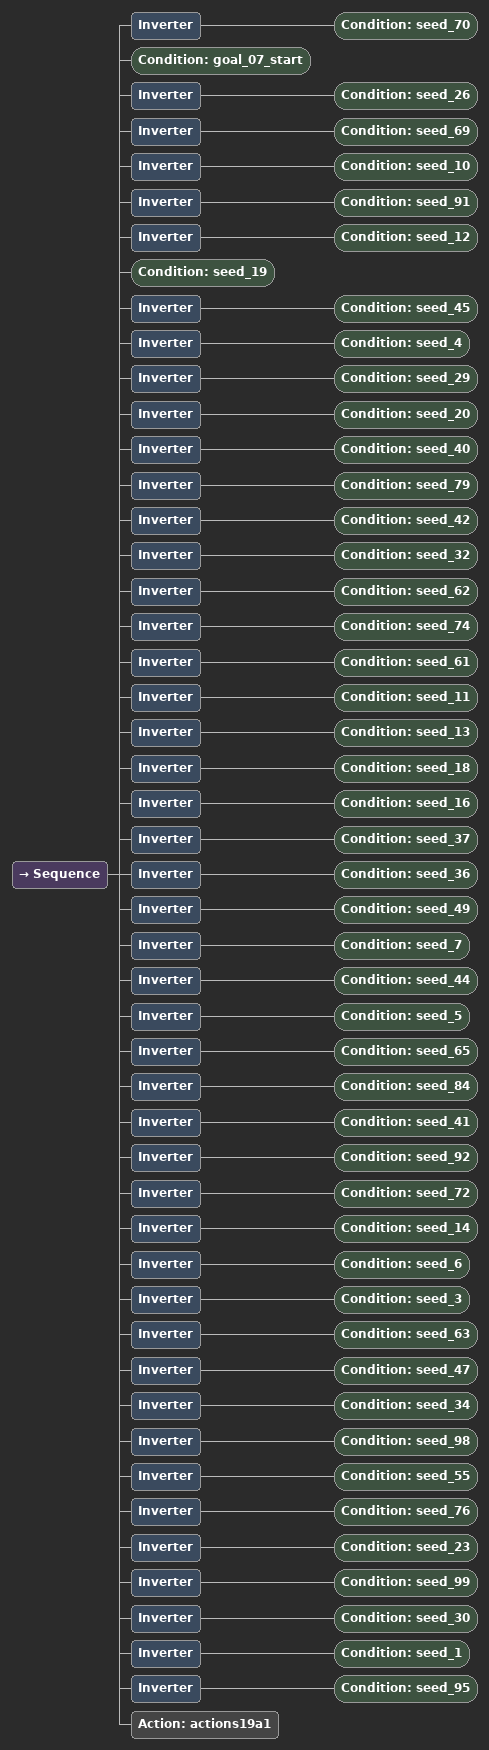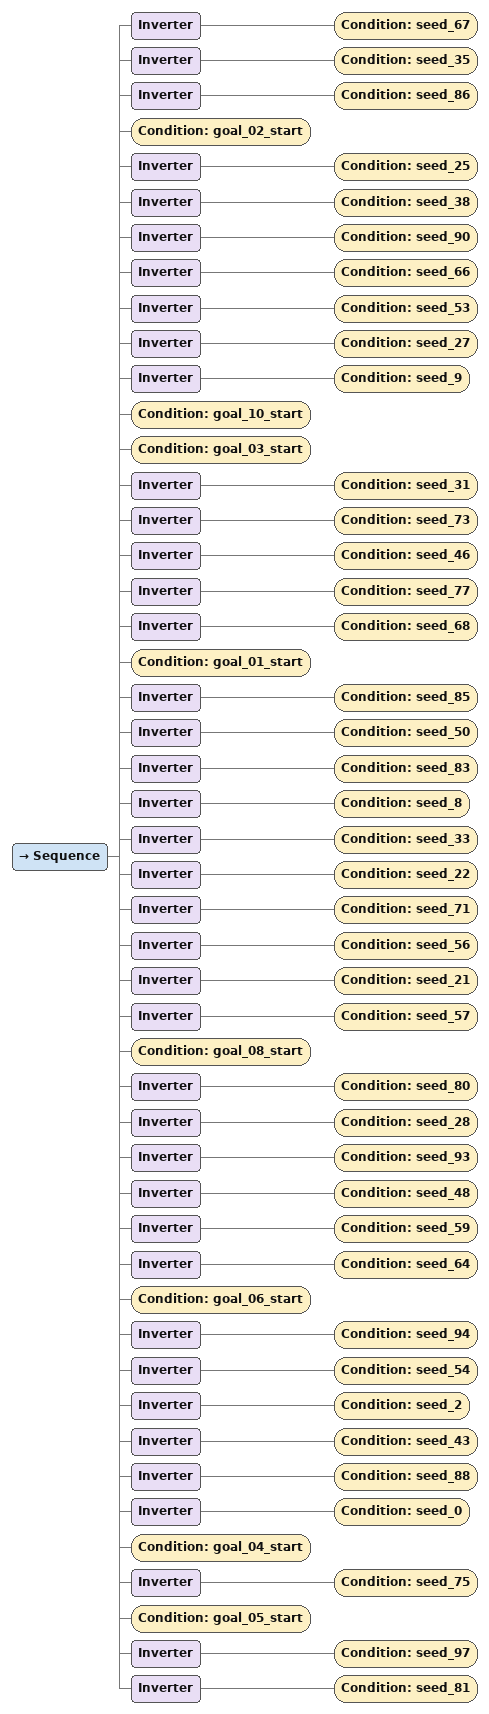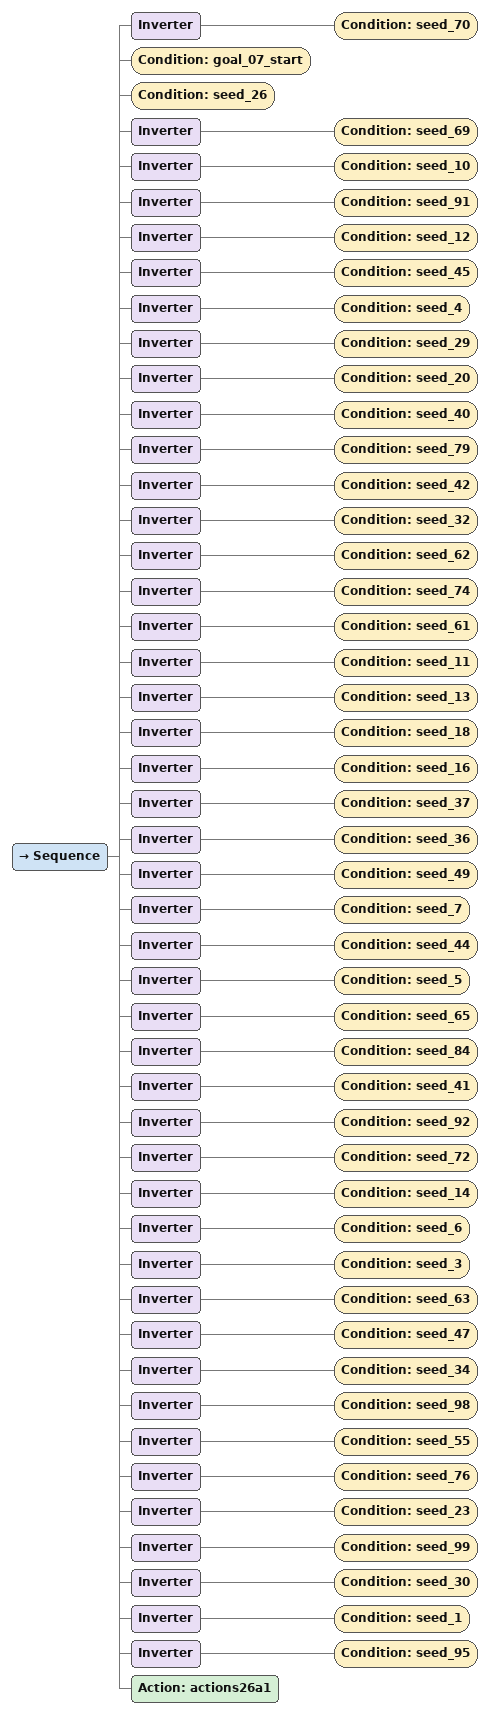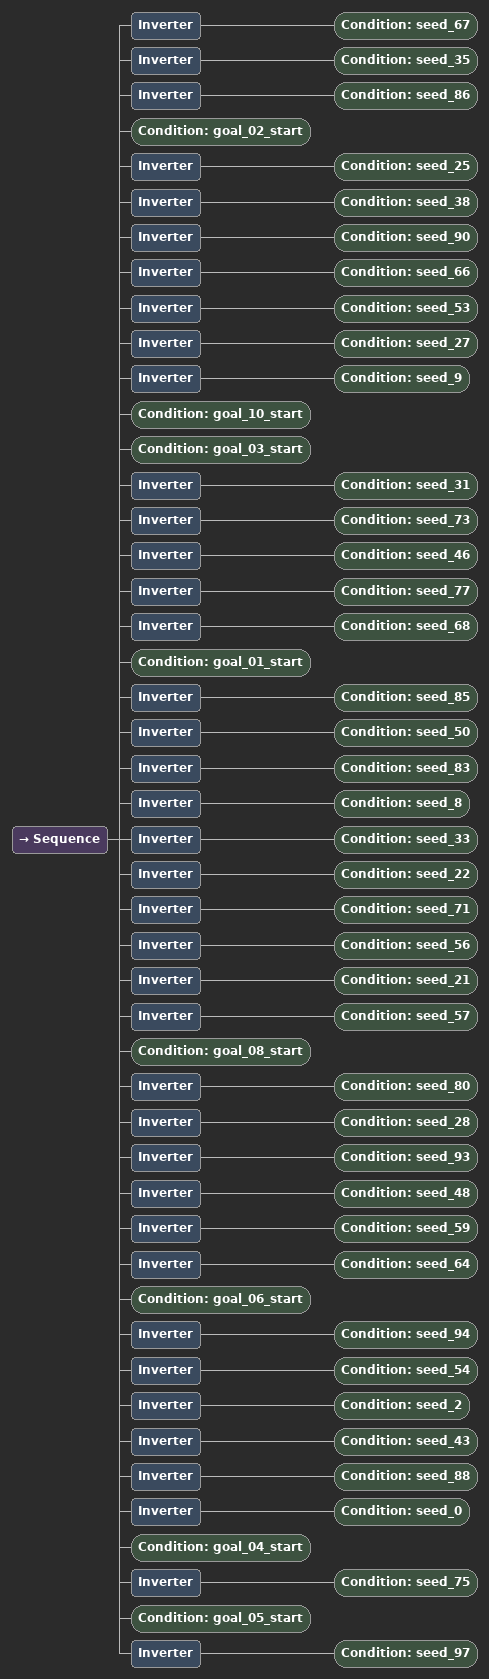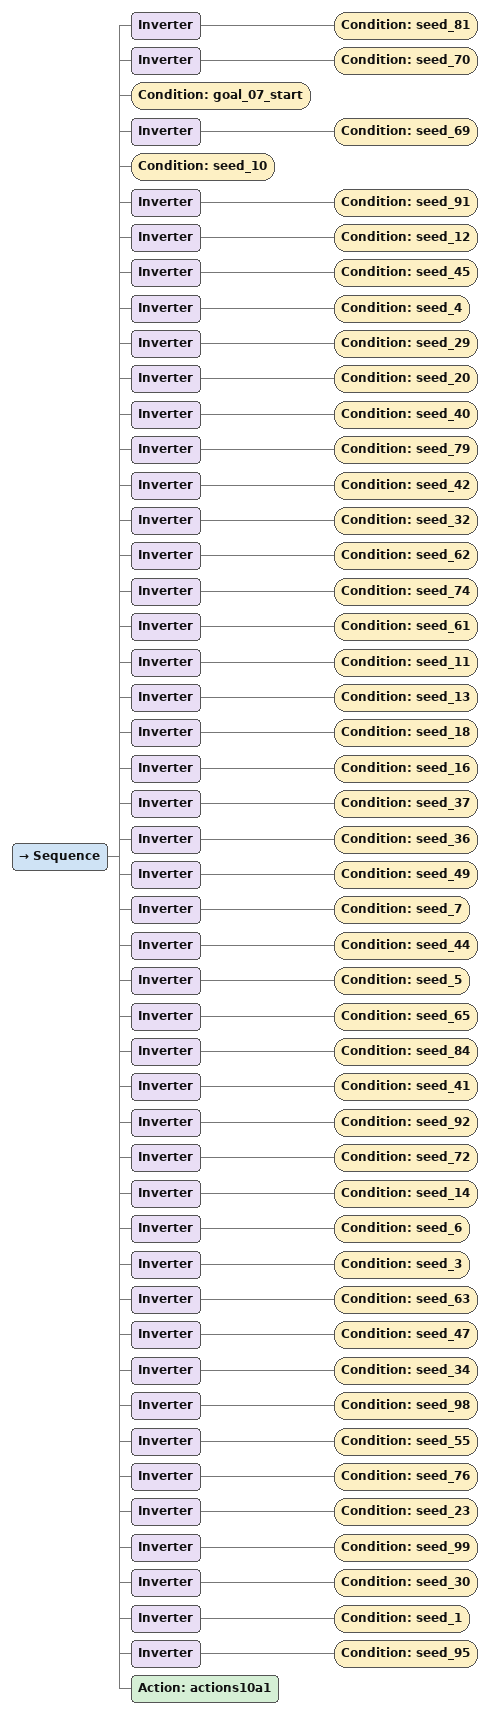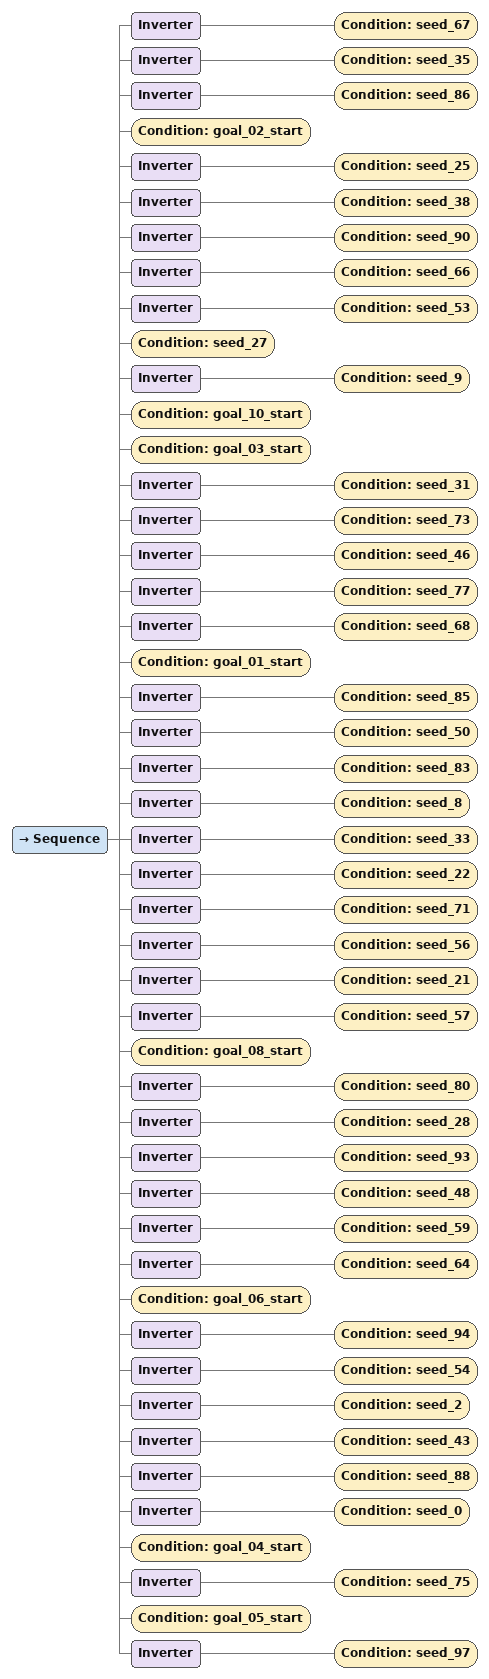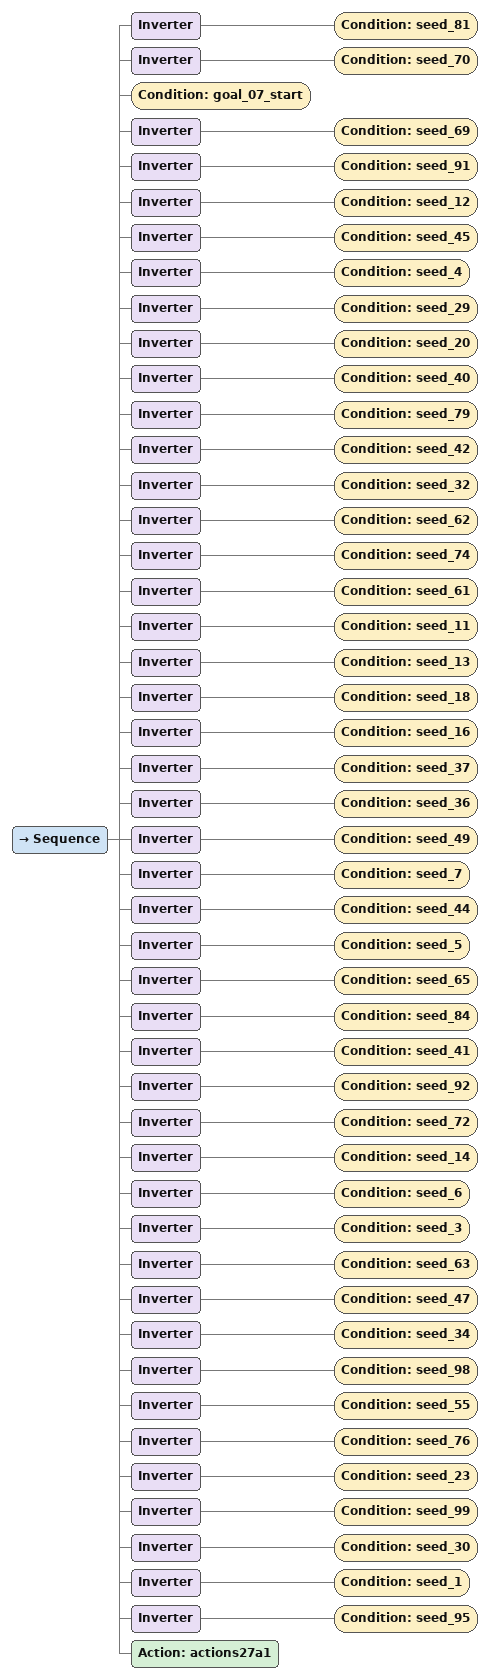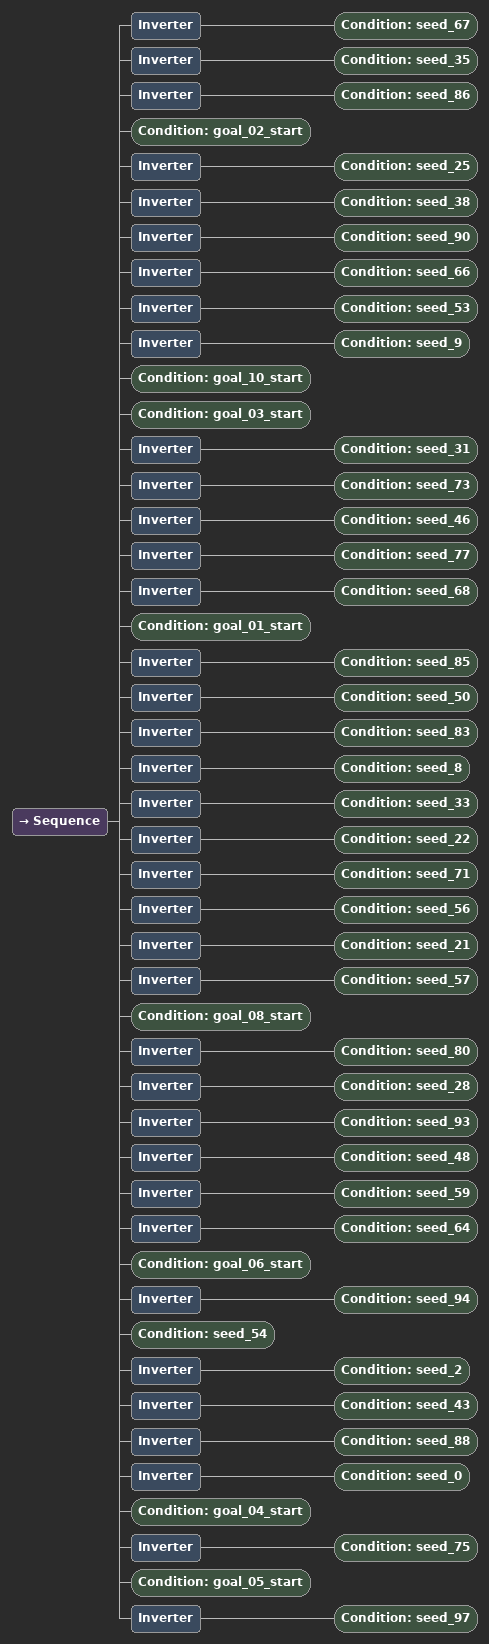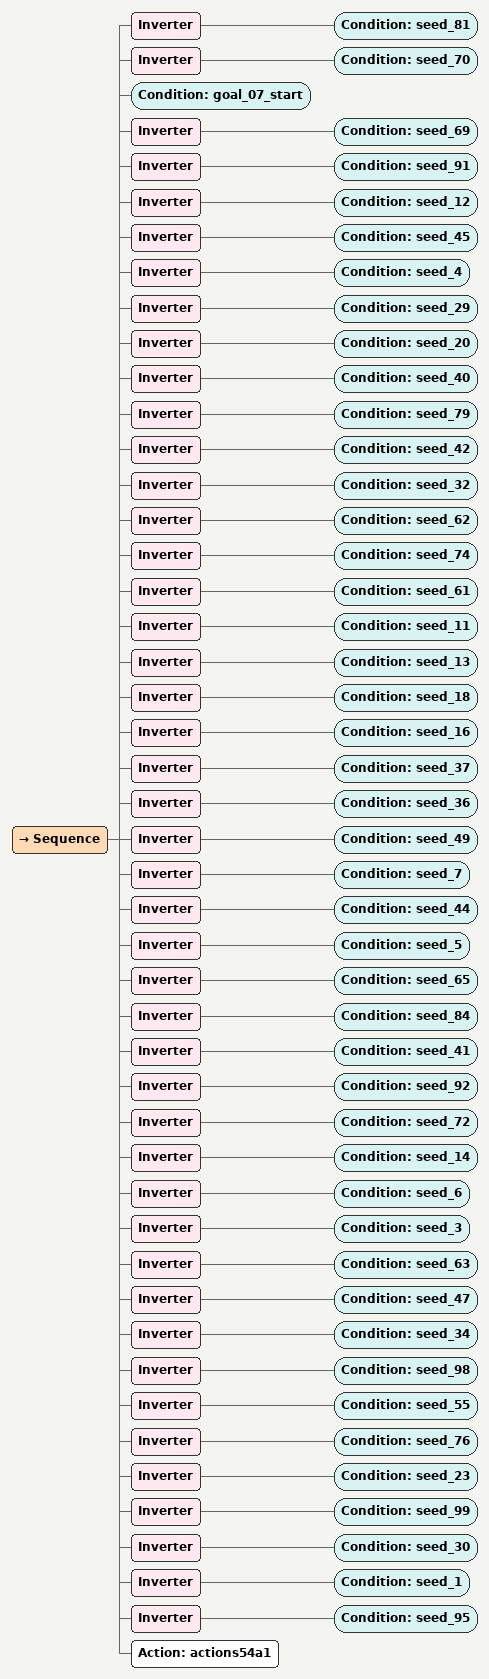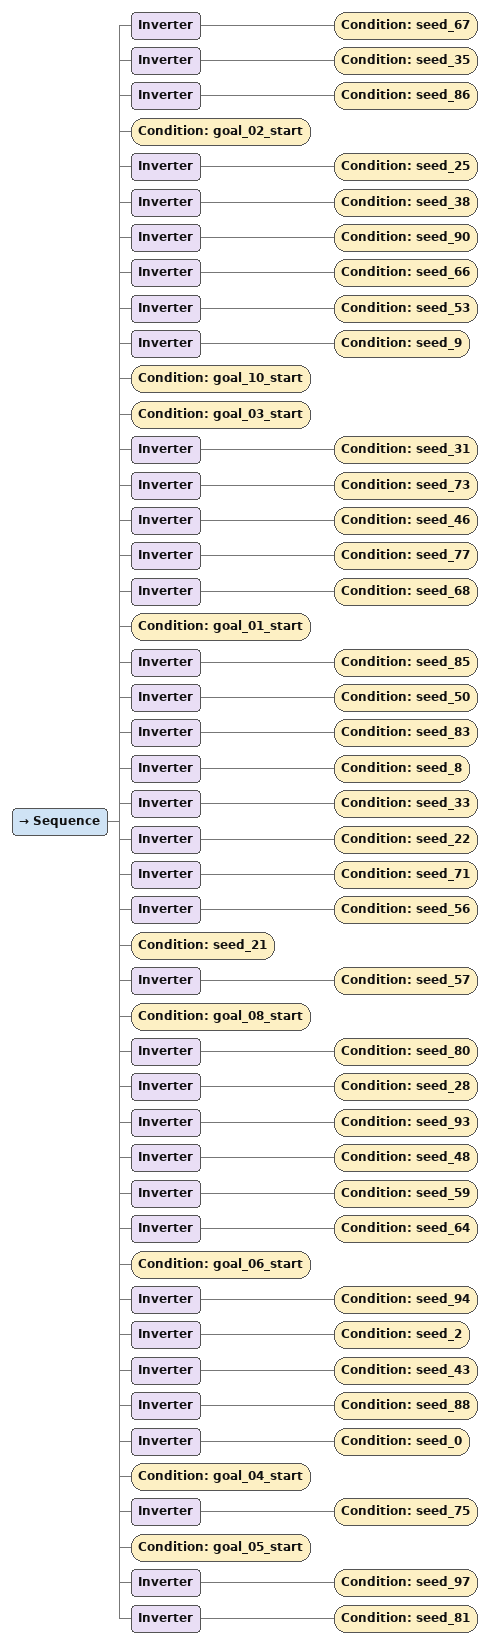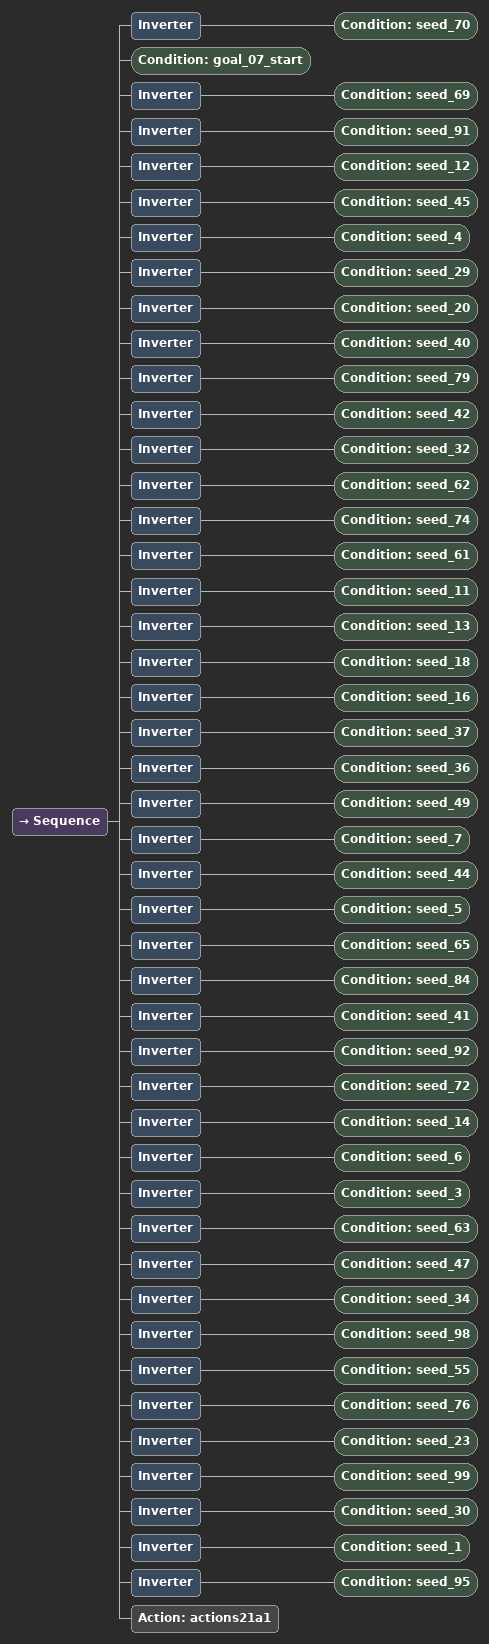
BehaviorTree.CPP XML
<Sequence>
  <Inverter>
    <Condition ID="seed_70"/>
  </Inverter>
  <Condition ID="goal_07_start"/>
  <Inverter>
    <Condition ID="seed_26"/>
  </Inverter>
  <Inverter>
    <Condition ID="seed_69"/>
  </Inverter>
  <Inverter>
    <Condition ID="seed_10"/>
  </Inverter>
  <Inverter>
    <Condition ID="seed_91"/>
  </Inverter>
  <Inverter>
    <Condition ID="seed_12"/>
  </Inverter>
  <Condition ID="seed_19"/>
  <Inverter>
    <Condition ID="seed_45"/>
  </Inverter>
  <Inverter>
    <Condition ID="seed_4"/>
  </Inverter>
  <Inverter>
    <Condition ID="seed_29"/>
  </Inverter>
  <Inverter>
    <Condition ID="seed_20"/>
  </Inverter>
  <Inverter>
    <Condition ID="seed_40"/>
  </Inverter>
  <Inverter>
    <Condition ID="seed_79"/>
  </Inverter>
  <Inverter>
    <Condition ID="seed_42"/>
  </Inverter>
  <Inverter>
    <Condition ID="seed_32"/>
  </Inverter>
  <Inverter>
    <Condition ID="seed_62"/>
  </Inverter>
  <Inverter>
    <Condition ID="seed_74"/>
  </Inverter>
  <Inverter>
    <Condition ID="seed_61"/>
  </Inverter>
  <Inverter>
    <Condition ID="seed_11"/>
  </Inverter>
  <Inverter>
    <Condition ID="seed_13"/>
  </Inverter>
  <Inverter>
    <Condition ID="seed_18"/>
  </Inverter>
  <Inverter>
    <Condition ID="seed_16"/>
  </Inverter>
  <Inverter>
    <Condition ID="seed_37"/>
  </Inverter>
  <Inverter>
    <Condition ID="seed_36"/>
  </Inverter>
  <Inverter>
    <Condition ID="seed_49"/>
  </Inverter>
  <Inverter>
    <Condition ID="seed_7"/>
  </Inverter>
  <Inverter>
    <Condition ID="seed_44"/>
  </Inverter>
  <Inverter>
    <Condition ID="seed_5"/>
  </Inverter>
  <Inverter>
    <Condition ID="seed_65"/>
  </Inverter>
  <Inverter>
    <Condition ID="seed_84"/>
  </Inverter>
  <Inverter>
    <Condition ID="seed_41"/>
  </Inverter>
  <Inverter>
    <Condition ID="seed_92"/>
  </Inverter>
  <Inverter>
    <Condition ID="seed_72"/>
  </Inverter>
  <Inverter>
    <Condition ID="seed_14"/>
  </Inverter>
  <Inverter>
    <Condition ID="seed_6"/>
  </Inverter>
  <Inverter>
    <Condition ID="seed_3"/>
  </Inverter>
  <Inverter>
    <Condition ID="seed_63"/>
  </Inverter>
  <Inverter>
    <Condition ID="seed_47"/>
  </Inverter>
  <Inverter>
    <Condition ID="seed_34"/>
  </Inverter>
  <Inverter>
    <Condition ID="seed_98"/>
  </Inverter>
  <Inverter>
    <Condition ID="seed_55"/>
  </Inverter>
  <Inverter>
    <Condition ID="seed_76"/>
  </Inverter>
  <Inverter>
    <Condition ID="seed_23"/>
  </Inverter>
  <Inverter>
    <Condition ID="seed_99"/>
  </Inverter>
  <Inverter>
    <Condition ID="seed_30"/>
  </Inverter>
  <Inverter>
    <Condition ID="seed_1"/>
  </Inverter>
  <Inverter>
    <Condition ID="seed_95"/>
  </Inverter>
  <Action ID="actions19a1"/>
</Sequence>

<Sequence>
  <Inverter>
    <Condition ID="seed_67"/>
  </Inverter>
  <Inverter>
    <Condition ID="seed_35"/>
  </Inverter>
  <Inverter>
    <Condition ID="seed_86"/>
  </Inverter>
  <Condition ID="goal_02_start"/>
  <Inverter>
    <Condition ID="seed_25"/>
  </Inverter>
  <Inverter>
    <Condition ID="seed_38"/>
  </Inverter>
  <Inverter>
    <Condition ID="seed_90"/>
  </Inverter>
  <Inverter>
    <Condition ID="seed_66"/>
  </Inverter>
  <Inverter>
    <Condition ID="seed_53"/>
  </Inverter>
  <Inverter>
    <Condition ID="seed_27"/>
  </Inverter>
  <Inverter>
    <Condition ID="seed_9"/>
  </Inverter>
  <Condition ID="goal_10_start"/>
  <Condition ID="goal_03_start"/>
  <Inverter>
    <Condition ID="seed_31"/>
  </Inverter>
  <Inverter>
    <Condition ID="seed_73"/>
  </Inverter>
  <Inverter>
    <Condition ID="seed_46"/>
  </Inverter>
  <Inverter>
    <Condition ID="seed_77"/>
  </Inverter>
  <Inverter>
    <Condition ID="seed_68"/>
  </Inverter>
  <Condition ID="goal_01_start"/>
  <Inverter>
    <Condition ID="seed_85"/>
  </Inverter>
  <Inverter>
    <Condition ID="seed_50"/>
  </Inverter>
  <Inverter>
    <Condition ID="seed_83"/>
  </Inverter>
  <Inverter>
    <Condition ID="seed_8"/>
  </Inverter>
  <Inverter>
    <Condition ID="seed_33"/>
  </Inverter>
  <Inverter>
    <Condition ID="seed_22"/>
  </Inverter>
  <Inverter>
    <Condition ID="seed_71"/>
  </Inverter>
  <Inverter>
    <Condition ID="seed_56"/>
  </Inverter>
  <Inverter>
    <Condition ID="seed_21"/>
  </Inverter>
  <Inverter>
    <Condition ID="seed_57"/>
  </Inverter>
  <Condition ID="goal_08_start"/>
  <Inverter>
    <Condition ID="seed_80"/>
  </Inverter>
  <Inverter>
    <Condition ID="seed_28"/>
  </Inverter>
  <Inverter>
    <Condition ID="seed_93"/>
  </Inverter>
  <Inverter>
    <Condition ID="seed_48"/>
  </Inverter>
  <Inverter>
    <Condition ID="seed_59"/>
  </Inverter>
  <Inverter>
    <Condition ID="seed_64"/>
  </Inverter>
  <Condition ID="goal_06_start"/>
  <Inverter>
    <Condition ID="seed_94"/>
  </Inverter>
  <Inverter>
    <Condition ID="seed_54"/>
  </Inverter>
  <Inverter>
    <Condition ID="seed_2"/>
  </Inverter>
  <Inverter>
    <Condition ID="seed_43"/>
  </Inverter>
  <Inverter>
    <Condition ID="seed_88"/>
  </Inverter>
  <Inverter>
    <Condition ID="seed_0"/>
  </Inverter>
  <Condition ID="goal_04_start"/>
  <Inverter>
    <Condition ID="seed_75"/>
  </Inverter>
  <Condition ID="goal_05_start"/>
  <Inverter>
    <Condition ID="seed_97"/>
  </Inverter>
  <Inverter>
    <Condition ID="seed_81"/>
  </Inverter>
</Sequence>

<Sequence>
  <Inverter>
    <Condition ID="seed_70"/>
  </Inverter>
  <Condition ID="goal_07_start"/>
  <Condition ID="seed_26"/>
  <Inverter>
    <Condition ID="seed_69"/>
  </Inverter>
  <Inverter>
    <Condition ID="seed_10"/>
  </Inverter>
  <Inverter>
    <Condition ID="seed_91"/>
  </Inverter>
  <Inverter>
    <Condition ID="seed_12"/>
  </Inverter>
  <Inverter>
    <Condition ID="seed_45"/>
  </Inverter>
  <Inverter>
    <Condition ID="seed_4"/>
  </Inverter>
  <Inverter>
    <Condition ID="seed_29"/>
  </Inverter>
  <Inverter>
    <Condition ID="seed_20"/>
  </Inverter>
  <Inverter>
    <Condition ID="seed_40"/>
  </Inverter>
  <Inverter>
    <Condition ID="seed_79"/>
  </Inverter>
  <Inverter>
    <Condition ID="seed_42"/>
  </Inverter>
  <Inverter>
    <Condition ID="seed_32"/>
  </Inverter>
  <Inverter>
    <Condition ID="seed_62"/>
  </Inverter>
  <Inverter>
    <Condition ID="seed_74"/>
  </Inverter>
  <Inverter>
    <Condition ID="seed_61"/>
  </Inverter>
  <Inverter>
    <Condition ID="seed_11"/>
  </Inverter>
  <Inverter>
    <Condition ID="seed_13"/>
  </Inverter>
  <Inverter>
    <Condition ID="seed_18"/>
  </Inverter>
  <Inverter>
    <Condition ID="seed_16"/>
  </Inverter>
  <Inverter>
    <Condition ID="seed_37"/>
  </Inverter>
  <Inverter>
    <Condition ID="seed_36"/>
  </Inverter>
  <Inverter>
    <Condition ID="seed_49"/>
  </Inverter>
  <Inverter>
    <Condition ID="seed_7"/>
  </Inverter>
  <Inverter>
    <Condition ID="seed_44"/>
  </Inverter>
  <Inverter>
    <Condition ID="seed_5"/>
  </Inverter>
  <Inverter>
    <Condition ID="seed_65"/>
  </Inverter>
  <Inverter>
    <Condition ID="seed_84"/>
  </Inverter>
  <Inverter>
    <Condition ID="seed_41"/>
  </Inverter>
  <Inverter>
    <Condition ID="seed_92"/>
  </Inverter>
  <Inverter>
    <Condition ID="seed_72"/>
  </Inverter>
  <Inverter>
    <Condition ID="seed_14"/>
  </Inverter>
  <Inverter>
    <Condition ID="seed_6"/>
  </Inverter>
  <Inverter>
    <Condition ID="seed_3"/>
  </Inverter>
  <Inverter>
    <Condition ID="seed_63"/>
  </Inverter>
  <Inverter>
    <Condition ID="seed_47"/>
  </Inverter>
  <Inverter>
    <Condition ID="seed_34"/>
  </Inverter>
  <Inverter>
    <Condition ID="seed_98"/>
  </Inverter>
  <Inverter>
    <Condition ID="seed_55"/>
  </Inverter>
  <Inverter>
    <Condition ID="seed_76"/>
  </Inverter>
  <Inverter>
    <Condition ID="seed_23"/>
  </Inverter>
  <Inverter>
    <Condition ID="seed_99"/>
  </Inverter>
  <Inverter>
    <Condition ID="seed_30"/>
  </Inverter>
  <Inverter>
    <Condition ID="seed_1"/>
  </Inverter>
  <Inverter>
    <Condition ID="seed_95"/>
  </Inverter>
  <Action ID="actions26a1"/>
</Sequence>

<Sequence>
  <Inverter>
    <Condition ID="seed_67"/>
  </Inverter>
  <Inverter>
    <Condition ID="seed_35"/>
  </Inverter>
  <Inverter>
    <Condition ID="seed_86"/>
  </Inverter>
  <Condition ID="goal_02_start"/>
  <Inverter>
    <Condition ID="seed_25"/>
  </Inverter>
  <Inverter>
    <Condition ID="seed_38"/>
  </Inverter>
  <Inverter>
    <Condition ID="seed_90"/>
  </Inverter>
  <Inverter>
    <Condition ID="seed_66"/>
  </Inverter>
  <Inverter>
    <Condition ID="seed_53"/>
  </Inverter>
  <Inverter>
    <Condition ID="seed_27"/>
  </Inverter>
  <Inverter>
    <Condition ID="seed_9"/>
  </Inverter>
  <Condition ID="goal_10_start"/>
  <Condition ID="goal_03_start"/>
  <Inverter>
    <Condition ID="seed_31"/>
  </Inverter>
  <Inverter>
    <Condition ID="seed_73"/>
  </Inverter>
  <Inverter>
    <Condition ID="seed_46"/>
  </Inverter>
  <Inverter>
    <Condition ID="seed_77"/>
  </Inverter>
  <Inverter>
    <Condition ID="seed_68"/>
  </Inverter>
  <Condition ID="goal_01_start"/>
  <Inverter>
    <Condition ID="seed_85"/>
  </Inverter>
  <Inverter>
    <Condition ID="seed_50"/>
  </Inverter>
  <Inverter>
    <Condition ID="seed_83"/>
  </Inverter>
  <Inverter>
    <Condition ID="seed_8"/>
  </Inverter>
  <Inverter>
    <Condition ID="seed_33"/>
  </Inverter>
  <Inverter>
    <Condition ID="seed_22"/>
  </Inverter>
  <Inverter>
    <Condition ID="seed_71"/>
  </Inverter>
  <Inverter>
    <Condition ID="seed_56"/>
  </Inverter>
  <Inverter>
    <Condition ID="seed_21"/>
  </Inverter>
  <Inverter>
    <Condition ID="seed_57"/>
  </Inverter>
  <Condition ID="goal_08_start"/>
  <Inverter>
    <Condition ID="seed_80"/>
  </Inverter>
  <Inverter>
    <Condition ID="seed_28"/>
  </Inverter>
  <Inverter>
    <Condition ID="seed_93"/>
  </Inverter>
  <Inverter>
    <Condition ID="seed_48"/>
  </Inverter>
  <Inverter>
    <Condition ID="seed_59"/>
  </Inverter>
  <Inverter>
    <Condition ID="seed_64"/>
  </Inverter>
  <Condition ID="goal_06_start"/>
  <Inverter>
    <Condition ID="seed_94"/>
  </Inverter>
  <Inverter>
    <Condition ID="seed_54"/>
  </Inverter>
  <Inverter>
    <Condition ID="seed_2"/>
  </Inverter>
  <Inverter>
    <Condition ID="seed_43"/>
  </Inverter>
  <Inverter>
    <Condition ID="seed_88"/>
  </Inverter>
  <Inverter>
    <Condition ID="seed_0"/>
  </Inverter>
  <Condition ID="goal_04_start"/>
  <Inverter>
    <Condition ID="seed_75"/>
  </Inverter>
  <Condition ID="goal_05_start"/>
  <Inverter>
    <Condition ID="seed_97"/>
  </Inverter>
</Sequence>

<Sequence>
  <Inverter>
    <Condition ID="seed_81"/>
  </Inverter>
  <Inverter>
    <Condition ID="seed_70"/>
  </Inverter>
  <Condition ID="goal_07_start"/>
  <Inverter>
    <Condition ID="seed_69"/>
  </Inverter>
  <Condition ID="seed_10"/>
  <Inverter>
    <Condition ID="seed_91"/>
  </Inverter>
  <Inverter>
    <Condition ID="seed_12"/>
  </Inverter>
  <Inverter>
    <Condition ID="seed_45"/>
  </Inverter>
  <Inverter>
    <Condition ID="seed_4"/>
  </Inverter>
  <Inverter>
    <Condition ID="seed_29"/>
  </Inverter>
  <Inverter>
    <Condition ID="seed_20"/>
  </Inverter>
  <Inverter>
    <Condition ID="seed_40"/>
  </Inverter>
  <Inverter>
    <Condition ID="seed_79"/>
  </Inverter>
  <Inverter>
    <Condition ID="seed_42"/>
  </Inverter>
  <Inverter>
    <Condition ID="seed_32"/>
  </Inverter>
  <Inverter>
    <Condition ID="seed_62"/>
  </Inverter>
  <Inverter>
    <Condition ID="seed_74"/>
  </Inverter>
  <Inverter>
    <Condition ID="seed_61"/>
  </Inverter>
  <Inverter>
    <Condition ID="seed_11"/>
  </Inverter>
  <Inverter>
    <Condition ID="seed_13"/>
  </Inverter>
  <Inverter>
    <Condition ID="seed_18"/>
  </Inverter>
  <Inverter>
    <Condition ID="seed_16"/>
  </Inverter>
  <Inverter>
    <Condition ID="seed_37"/>
  </Inverter>
  <Inverter>
    <Condition ID="seed_36"/>
  </Inverter>
  <Inverter>
    <Condition ID="seed_49"/>
  </Inverter>
  <Inverter>
    <Condition ID="seed_7"/>
  </Inverter>
  <Inverter>
    <Condition ID="seed_44"/>
  </Inverter>
  <Inverter>
    <Condition ID="seed_5"/>
  </Inverter>
  <Inverter>
    <Condition ID="seed_65"/>
  </Inverter>
  <Inverter>
    <Condition ID="seed_84"/>
  </Inverter>
  <Inverter>
    <Condition ID="seed_41"/>
  </Inverter>
  <Inverter>
    <Condition ID="seed_92"/>
  </Inverter>
  <Inverter>
    <Condition ID="seed_72"/>
  </Inverter>
  <Inverter>
    <Condition ID="seed_14"/>
  </Inverter>
  <Inverter>
    <Condition ID="seed_6"/>
  </Inverter>
  <Inverter>
    <Condition ID="seed_3"/>
  </Inverter>
  <Inverter>
    <Condition ID="seed_63"/>
  </Inverter>
  <Inverter>
    <Condition ID="seed_47"/>
  </Inverter>
  <Inverter>
    <Condition ID="seed_34"/>
  </Inverter>
  <Inverter>
    <Condition ID="seed_98"/>
  </Inverter>
  <Inverter>
    <Condition ID="seed_55"/>
  </Inverter>
  <Inverter>
    <Condition ID="seed_76"/>
  </Inverter>
  <Inverter>
    <Condition ID="seed_23"/>
  </Inverter>
  <Inverter>
    <Condition ID="seed_99"/>
  </Inverter>
  <Inverter>
    <Condition ID="seed_30"/>
  </Inverter>
  <Inverter>
    <Condition ID="seed_1"/>
  </Inverter>
  <Inverter>
    <Condition ID="seed_95"/>
  </Inverter>
  <Action ID="actions10a1"/>
</Sequence>

<Sequence>
  <Inverter>
    <Condition ID="seed_67"/>
  </Inverter>
  <Inverter>
    <Condition ID="seed_35"/>
  </Inverter>
  <Inverter>
    <Condition ID="seed_86"/>
  </Inverter>
  <Condition ID="goal_02_start"/>
  <Inverter>
    <Condition ID="seed_25"/>
  </Inverter>
  <Inverter>
    <Condition ID="seed_38"/>
  </Inverter>
  <Inverter>
    <Condition ID="seed_90"/>
  </Inverter>
  <Inverter>
    <Condition ID="seed_66"/>
  </Inverter>
  <Inverter>
    <Condition ID="seed_53"/>
  </Inverter>
  <Condition ID="seed_27"/>
  <Inverter>
    <Condition ID="seed_9"/>
  </Inverter>
  <Condition ID="goal_10_start"/>
  <Condition ID="goal_03_start"/>
  <Inverter>
    <Condition ID="seed_31"/>
  </Inverter>
  <Inverter>
    <Condition ID="seed_73"/>
  </Inverter>
  <Inverter>
    <Condition ID="seed_46"/>
  </Inverter>
  <Inverter>
    <Condition ID="seed_77"/>
  </Inverter>
  <Inverter>
    <Condition ID="seed_68"/>
  </Inverter>
  <Condition ID="goal_01_start"/>
  <Inverter>
    <Condition ID="seed_85"/>
  </Inverter>
  <Inverter>
    <Condition ID="seed_50"/>
  </Inverter>
  <Inverter>
    <Condition ID="seed_83"/>
  </Inverter>
  <Inverter>
    <Condition ID="seed_8"/>
  </Inverter>
  <Inverter>
    <Condition ID="seed_33"/>
  </Inverter>
  <Inverter>
    <Condition ID="seed_22"/>
  </Inverter>
  <Inverter>
    <Condition ID="seed_71"/>
  </Inverter>
  <Inverter>
    <Condition ID="seed_56"/>
  </Inverter>
  <Inverter>
    <Condition ID="seed_21"/>
  </Inverter>
  <Inverter>
    <Condition ID="seed_57"/>
  </Inverter>
  <Condition ID="goal_08_start"/>
  <Inverter>
    <Condition ID="seed_80"/>
  </Inverter>
  <Inverter>
    <Condition ID="seed_28"/>
  </Inverter>
  <Inverter>
    <Condition ID="seed_93"/>
  </Inverter>
  <Inverter>
    <Condition ID="seed_48"/>
  </Inverter>
  <Inverter>
    <Condition ID="seed_59"/>
  </Inverter>
  <Inverter>
    <Condition ID="seed_64"/>
  </Inverter>
  <Condition ID="goal_06_start"/>
  <Inverter>
    <Condition ID="seed_94"/>
  </Inverter>
  <Inverter>
    <Condition ID="seed_54"/>
  </Inverter>
  <Inverter>
    <Condition ID="seed_2"/>
  </Inverter>
  <Inverter>
    <Condition ID="seed_43"/>
  </Inverter>
  <Inverter>
    <Condition ID="seed_88"/>
  </Inverter>
  <Inverter>
    <Condition ID="seed_0"/>
  </Inverter>
  <Condition ID="goal_04_start"/>
  <Inverter>
    <Condition ID="seed_75"/>
  </Inverter>
  <Condition ID="goal_05_start"/>
  <Inverter>
    <Condition ID="seed_97"/>
  </Inverter>
</Sequence>

<Sequence>
  <Inverter>
    <Condition ID="seed_81"/>
  </Inverter>
  <Inverter>
    <Condition ID="seed_70"/>
  </Inverter>
  <Condition ID="goal_07_start"/>
  <Inverter>
    <Condition ID="seed_69"/>
  </Inverter>
  <Inverter>
    <Condition ID="seed_91"/>
  </Inverter>
  <Inverter>
    <Condition ID="seed_12"/>
  </Inverter>
  <Inverter>
    <Condition ID="seed_45"/>
  </Inverter>
  <Inverter>
    <Condition ID="seed_4"/>
  </Inverter>
  <Inverter>
    <Condition ID="seed_29"/>
  </Inverter>
  <Inverter>
    <Condition ID="seed_20"/>
  </Inverter>
  <Inverter>
    <Condition ID="seed_40"/>
  </Inverter>
  <Inverter>
    <Condition ID="seed_79"/>
  </Inverter>
  <Inverter>
    <Condition ID="seed_42"/>
  </Inverter>
  <Inverter>
    <Condition ID="seed_32"/>
  </Inverter>
  <Inverter>
    <Condition ID="seed_62"/>
  </Inverter>
  <Inverter>
    <Condition ID="seed_74"/>
  </Inverter>
  <Inverter>
    <Condition ID="seed_61"/>
  </Inverter>
  <Inverter>
    <Condition ID="seed_11"/>
  </Inverter>
  <Inverter>
    <Condition ID="seed_13"/>
  </Inverter>
  <Inverter>
    <Condition ID="seed_18"/>
  </Inverter>
  <Inverter>
    <Condition ID="seed_16"/>
  </Inverter>
  <Inverter>
    <Condition ID="seed_37"/>
  </Inverter>
  <Inverter>
    <Condition ID="seed_36"/>
  </Inverter>
  <Inverter>
    <Condition ID="seed_49"/>
  </Inverter>
  <Inverter>
    <Condition ID="seed_7"/>
  </Inverter>
  <Inverter>
    <Condition ID="seed_44"/>
  </Inverter>
  <Inverter>
    <Condition ID="seed_5"/>
  </Inverter>
  <Inverter>
    <Condition ID="seed_65"/>
  </Inverter>
  <Inverter>
    <Condition ID="seed_84"/>
  </Inverter>
  <Inverter>
    <Condition ID="seed_41"/>
  </Inverter>
  <Inverter>
    <Condition ID="seed_92"/>
  </Inverter>
  <Inverter>
    <Condition ID="seed_72"/>
  </Inverter>
  <Inverter>
    <Condition ID="seed_14"/>
  </Inverter>
  <Inverter>
    <Condition ID="seed_6"/>
  </Inverter>
  <Inverter>
    <Condition ID="seed_3"/>
  </Inverter>
  <Inverter>
    <Condition ID="seed_63"/>
  </Inverter>
  <Inverter>
    <Condition ID="seed_47"/>
  </Inverter>
  <Inverter>
    <Condition ID="seed_34"/>
  </Inverter>
  <Inverter>
    <Condition ID="seed_98"/>
  </Inverter>
  <Inverter>
    <Condition ID="seed_55"/>
  </Inverter>
  <Inverter>
    <Condition ID="seed_76"/>
  </Inverter>
  <Inverter>
    <Condition ID="seed_23"/>
  </Inverter>
  <Inverter>
    <Condition ID="seed_99"/>
  </Inverter>
  <Inverter>
    <Condition ID="seed_30"/>
  </Inverter>
  <Inverter>
    <Condition ID="seed_1"/>
  </Inverter>
  <Inverter>
    <Condition ID="seed_95"/>
  </Inverter>
  <Action ID="actions27a1"/>
</Sequence>

<Sequence>
  <Inverter>
    <Condition ID="seed_67"/>
  </Inverter>
  <Inverter>
    <Condition ID="seed_35"/>
  </Inverter>
  <Inverter>
    <Condition ID="seed_86"/>
  </Inverter>
  <Condition ID="goal_02_start"/>
  <Inverter>
    <Condition ID="seed_25"/>
  </Inverter>
  <Inverter>
    <Condition ID="seed_38"/>
  </Inverter>
  <Inverter>
    <Condition ID="seed_90"/>
  </Inverter>
  <Inverter>
    <Condition ID="seed_66"/>
  </Inverter>
  <Inverter>
    <Condition ID="seed_53"/>
  </Inverter>
  <Inverter>
    <Condition ID="seed_9"/>
  </Inverter>
  <Condition ID="goal_10_start"/>
  <Condition ID="goal_03_start"/>
  <Inverter>
    <Condition ID="seed_31"/>
  </Inverter>
  <Inverter>
    <Condition ID="seed_73"/>
  </Inverter>
  <Inverter>
    <Condition ID="seed_46"/>
  </Inverter>
  <Inverter>
    <Condition ID="seed_77"/>
  </Inverter>
  <Inverter>
    <Condition ID="seed_68"/>
  </Inverter>
  <Condition ID="goal_01_start"/>
  <Inverter>
    <Condition ID="seed_85"/>
  </Inverter>
  <Inverter>
    <Condition ID="seed_50"/>
  </Inverter>
  <Inverter>
    <Condition ID="seed_83"/>
  </Inverter>
  <Inverter>
    <Condition ID="seed_8"/>
  </Inverter>
  <Inverter>
    <Condition ID="seed_33"/>
  </Inverter>
  <Inverter>
    <Condition ID="seed_22"/>
  </Inverter>
  <Inverter>
    <Condition ID="seed_71"/>
  </Inverter>
  <Inverter>
    <Condition ID="seed_56"/>
  </Inverter>
  <Inverter>
    <Condition ID="seed_21"/>
  </Inverter>
  <Inverter>
    <Condition ID="seed_57"/>
  </Inverter>
  <Condition ID="goal_08_start"/>
  <Inverter>
    <Condition ID="seed_80"/>
  </Inverter>
  <Inverter>
    <Condition ID="seed_28"/>
  </Inverter>
  <Inverter>
    <Condition ID="seed_93"/>
  </Inverter>
  <Inverter>
    <Condition ID="seed_48"/>
  </Inverter>
  <Inverter>
    <Condition ID="seed_59"/>
  </Inverter>
  <Inverter>
    <Condition ID="seed_64"/>
  </Inverter>
  <Condition ID="goal_06_start"/>
  <Inverter>
    <Condition ID="seed_94"/>
  </Inverter>
  <Condition ID="seed_54"/>
  <Inverter>
    <Condition ID="seed_2"/>
  </Inverter>
  <Inverter>
    <Condition ID="seed_43"/>
  </Inverter>
  <Inverter>
    <Condition ID="seed_88"/>
  </Inverter>
  <Inverter>
    <Condition ID="seed_0"/>
  </Inverter>
  <Condition ID="goal_04_start"/>
  <Inverter>
    <Condition ID="seed_75"/>
  </Inverter>
  <Condition ID="goal_05_start"/>
  <Inverter>
    <Condition ID="seed_97"/>
  </Inverter>
</Sequence>

<Sequence>
  <Inverter>
    <Condition ID="seed_81"/>
  </Inverter>
  <Inverter>
    <Condition ID="seed_70"/>
  </Inverter>
  <Condition ID="goal_07_start"/>
  <Inverter>
    <Condition ID="seed_69"/>
  </Inverter>
  <Inverter>
    <Condition ID="seed_91"/>
  </Inverter>
  <Inverter>
    <Condition ID="seed_12"/>
  </Inverter>
  <Inverter>
    <Condition ID="seed_45"/>
  </Inverter>
  <Inverter>
    <Condition ID="seed_4"/>
  </Inverter>
  <Inverter>
    <Condition ID="seed_29"/>
  </Inverter>
  <Inverter>
    <Condition ID="seed_20"/>
  </Inverter>
  <Inverter>
    <Condition ID="seed_40"/>
  </Inverter>
  <Inverter>
    <Condition ID="seed_79"/>
  </Inverter>
  <Inverter>
    <Condition ID="seed_42"/>
  </Inverter>
  <Inverter>
    <Condition ID="seed_32"/>
  </Inverter>
  <Inverter>
    <Condition ID="seed_62"/>
  </Inverter>
  <Inverter>
    <Condition ID="seed_74"/>
  </Inverter>
  <Inverter>
    <Condition ID="seed_61"/>
  </Inverter>
  <Inverter>
    <Condition ID="seed_11"/>
  </Inverter>
  <Inverter>
    <Condition ID="seed_13"/>
  </Inverter>
  <Inverter>
    <Condition ID="seed_18"/>
  </Inverter>
  <Inverter>
    <Condition ID="seed_16"/>
  </Inverter>
  <Inverter>
    <Condition ID="seed_37"/>
  </Inverter>
  <Inverter>
    <Condition ID="seed_36"/>
  </Inverter>
  <Inverter>
    <Condition ID="seed_49"/>
  </Inverter>
  <Inverter>
    <Condition ID="seed_7"/>
  </Inverter>
  <Inverter>
    <Condition ID="seed_44"/>
  </Inverter>
  <Inverter>
    <Condition ID="seed_5"/>
  </Inverter>
  <Inverter>
    <Condition ID="seed_65"/>
  </Inverter>
  <Inverter>
    <Condition ID="seed_84"/>
  </Inverter>
  <Inverter>
    <Condition ID="seed_41"/>
  </Inverter>
  <Inverter>
    <Condition ID="seed_92"/>
  </Inverter>
  <Inverter>
    <Condition ID="seed_72"/>
  </Inverter>
  <Inverter>
    <Condition ID="seed_14"/>
  </Inverter>
  <Inverter>
    <Condition ID="seed_6"/>
  </Inverter>
  <Inverter>
    <Condition ID="seed_3"/>
  </Inverter>
  <Inverter>
    <Condition ID="seed_63"/>
  </Inverter>
  <Inverter>
    <Condition ID="seed_47"/>
  </Inverter>
  <Inverter>
    <Condition ID="seed_34"/>
  </Inverter>
  <Inverter>
    <Condition ID="seed_98"/>
  </Inverter>
  <Inverter>
    <Condition ID="seed_55"/>
  </Inverter>
  <Inverter>
    <Condition ID="seed_76"/>
  </Inverter>
  <Inverter>
    <Condition ID="seed_23"/>
  </Inverter>
  <Inverter>
    <Condition ID="seed_99"/>
  </Inverter>
  <Inverter>
    <Condition ID="seed_30"/>
  </Inverter>
  <Inverter>
    <Condition ID="seed_1"/>
  </Inverter>
  <Inverter>
    <Condition ID="seed_95"/>
  </Inverter>
  <Action ID="actions54a1"/>
</Sequence>

<Sequence>
  <Inverter>
    <Condition ID="seed_67"/>
  </Inverter>
  <Inverter>
    <Condition ID="seed_35"/>
  </Inverter>
  <Inverter>
    <Condition ID="seed_86"/>
  </Inverter>
  <Condition ID="goal_02_start"/>
  <Inverter>
    <Condition ID="seed_25"/>
  </Inverter>
  <Inverter>
    <Condition ID="seed_38"/>
  </Inverter>
  <Inverter>
    <Condition ID="seed_90"/>
  </Inverter>
  <Inverter>
    <Condition ID="seed_66"/>
  </Inverter>
  <Inverter>
    <Condition ID="seed_53"/>
  </Inverter>
  <Inverter>
    <Condition ID="seed_9"/>
  </Inverter>
  <Condition ID="goal_10_start"/>
  <Condition ID="goal_03_start"/>
  <Inverter>
    <Condition ID="seed_31"/>
  </Inverter>
  <Inverter>
    <Condition ID="seed_73"/>
  </Inverter>
  <Inverter>
    <Condition ID="seed_46"/>
  </Inverter>
  <Inverter>
    <Condition ID="seed_77"/>
  </Inverter>
  <Inverter>
    <Condition ID="seed_68"/>
  </Inverter>
  <Condition ID="goal_01_start"/>
  <Inverter>
    <Condition ID="seed_85"/>
  </Inverter>
  <Inverter>
    <Condition ID="seed_50"/>
  </Inverter>
  <Inverter>
    <Condition ID="seed_83"/>
  </Inverter>
  <Inverter>
    <Condition ID="seed_8"/>
  </Inverter>
  <Inverter>
    <Condition ID="seed_33"/>
  </Inverter>
  <Inverter>
    <Condition ID="seed_22"/>
  </Inverter>
  <Inverter>
    <Condition ID="seed_71"/>
  </Inverter>
  <Inverter>
    <Condition ID="seed_56"/>
  </Inverter>
  <Condition ID="seed_21"/>
  <Inverter>
    <Condition ID="seed_57"/>
  </Inverter>
  <Condition ID="goal_08_start"/>
  <Inverter>
    <Condition ID="seed_80"/>
  </Inverter>
  <Inverter>
    <Condition ID="seed_28"/>
  </Inverter>
  <Inverter>
    <Condition ID="seed_93"/>
  </Inverter>
  <Inverter>
    <Condition ID="seed_48"/>
  </Inverter>
  <Inverter>
    <Condition ID="seed_59"/>
  </Inverter>
  <Inverter>
    <Condition ID="seed_64"/>
  </Inverter>
  <Condition ID="goal_06_start"/>
  <Inverter>
    <Condition ID="seed_94"/>
  </Inverter>
  <Inverter>
    <Condition ID="seed_2"/>
  </Inverter>
  <Inverter>
    <Condition ID="seed_43"/>
  </Inverter>
  <Inverter>
    <Condition ID="seed_88"/>
  </Inverter>
  <Inverter>
    <Condition ID="seed_0"/>
  </Inverter>
  <Condition ID="goal_04_start"/>
  <Inverter>
    <Condition ID="seed_75"/>
  </Inverter>
  <Condition ID="goal_05_start"/>
  <Inverter>
    <Condition ID="seed_97"/>
  </Inverter>
  <Inverter>
    <Condition ID="seed_81"/>
  </Inverter>
</Sequence>

<Sequence>
  <Inverter>
    <Condition ID="seed_70"/>
  </Inverter>
  <Condition ID="goal_07_start"/>
  <Inverter>
    <Condition ID="seed_69"/>
  </Inverter>
  <Inverter>
    <Condition ID="seed_91"/>
  </Inverter>
  <Inverter>
    <Condition ID="seed_12"/>
  </Inverter>
  <Inverter>
    <Condition ID="seed_45"/>
  </Inverter>
  <Inverter>
    <Condition ID="seed_4"/>
  </Inverter>
  <Inverter>
    <Condition ID="seed_29"/>
  </Inverter>
  <Inverter>
    <Condition ID="seed_20"/>
  </Inverter>
  <Inverter>
    <Condition ID="seed_40"/>
  </Inverter>
  <Inverter>
    <Condition ID="seed_79"/>
  </Inverter>
  <Inverter>
    <Condition ID="seed_42"/>
  </Inverter>
  <Inverter>
    <Condition ID="seed_32"/>
  </Inverter>
  <Inverter>
    <Condition ID="seed_62"/>
  </Inverter>
  <Inverter>
    <Condition ID="seed_74"/>
  </Inverter>
  <Inverter>
    <Condition ID="seed_61"/>
  </Inverter>
  <Inverter>
    <Condition ID="seed_11"/>
  </Inverter>
  <Inverter>
    <Condition ID="seed_13"/>
  </Inverter>
  <Inverter>
    <Condition ID="seed_18"/>
  </Inverter>
  <Inverter>
    <Condition ID="seed_16"/>
  </Inverter>
  <Inverter>
    <Condition ID="seed_37"/>
  </Inverter>
  <Inverter>
    <Condition ID="seed_36"/>
  </Inverter>
  <Inverter>
    <Condition ID="seed_49"/>
  </Inverter>
  <Inverter>
    <Condition ID="seed_7"/>
  </Inverter>
  <Inverter>
    <Condition ID="seed_44"/>
  </Inverter>
  <Inverter>
    <Condition ID="seed_5"/>
  </Inverter>
  <Inverter>
    <Condition ID="seed_65"/>
  </Inverter>
  <Inverter>
    <Condition ID="seed_84"/>
  </Inverter>
  <Inverter>
    <Condition ID="seed_41"/>
  </Inverter>
  <Inverter>
    <Condition ID="seed_92"/>
  </Inverter>
  <Inverter>
    <Condition ID="seed_72"/>
  </Inverter>
  <Inverter>
    <Condition ID="seed_14"/>
  </Inverter>
  <Inverter>
    <Condition ID="seed_6"/>
  </Inverter>
  <Inverter>
    <Condition ID="seed_3"/>
  </Inverter>
  <Inverter>
    <Condition ID="seed_63"/>
  </Inverter>
  <Inverter>
    <Condition ID="seed_47"/>
  </Inverter>
  <Inverter>
    <Condition ID="seed_34"/>
  </Inverter>
  <Inverter>
    <Condition ID="seed_98"/>
  </Inverter>
  <Inverter>
    <Condition ID="seed_55"/>
  </Inverter>
  <Inverter>
    <Condition ID="seed_76"/>
  </Inverter>
  <Inverter>
    <Condition ID="seed_23"/>
  </Inverter>
  <Inverter>
    <Condition ID="seed_99"/>
  </Inverter>
  <Inverter>
    <Condition ID="seed_30"/>
  </Inverter>
  <Inverter>
    <Condition ID="seed_1"/>
  </Inverter>
  <Inverter>
    <Condition ID="seed_95"/>
  </Inverter>
  <Action ID="actions21a1"/>
</Sequence>
